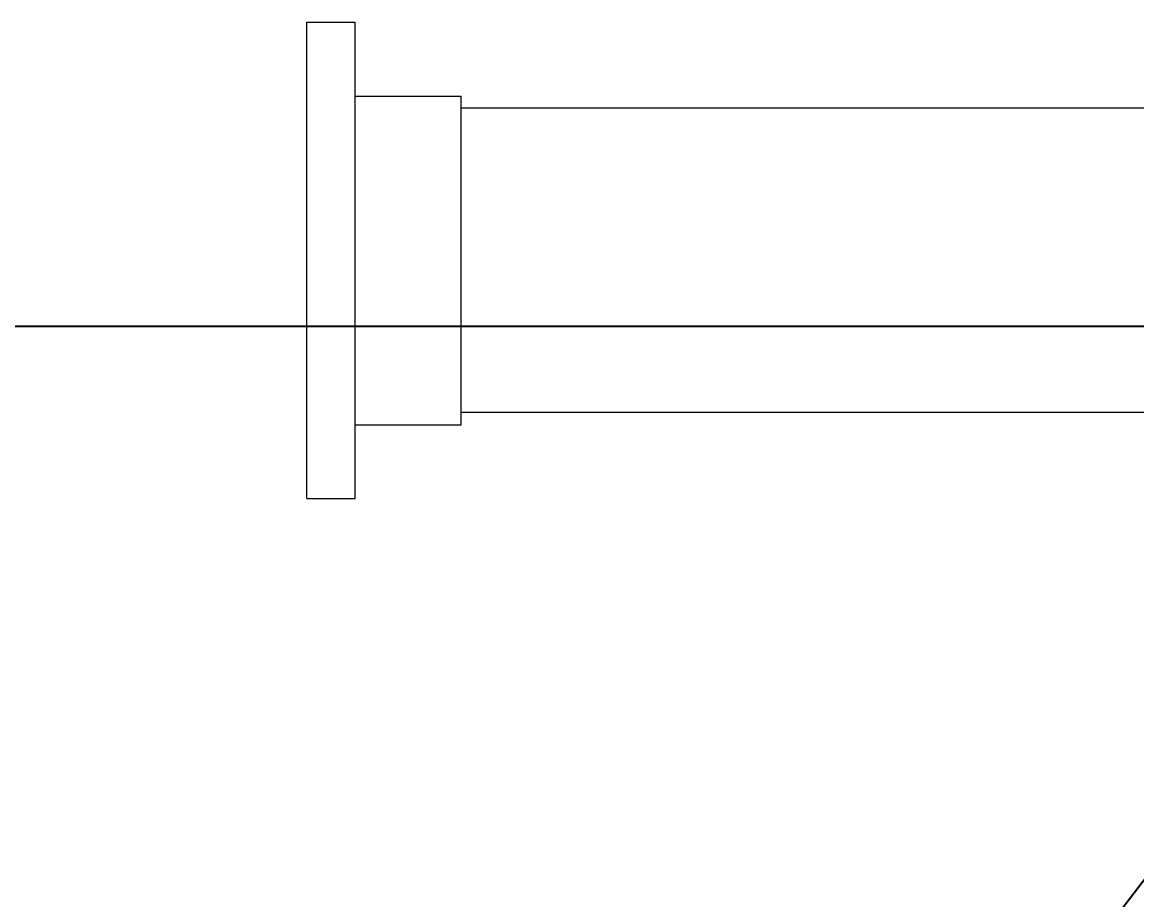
# Model space of a CAD drawing. Header units: inches. Extents: x 17 to 469, y 7 to 301.
# Drawn here: x 302.53 to 334.11, y 116.49 to 141.37 of the extents above; entities that cross this region are included whole.
import ezdxf

# ---------------------------------------------------------------- set-up
doc = ezdxf.new("R2010")
doc.units = ezdxf.units.IN
doc.header["$LTSCALE"] = 14
doc.header["$MEASUREMENT"] = 0
for name, color, linetype, lineweight in [('Dimension (ANSI)', 7, 'Continuous', 25), ('Symbol (ANSI)', 7, 'Continuous', 25), ('Visible (ANSI)', 7, 'Continuous', 50)]:
    doc.layers.add(name, color=color, linetype=linetype, lineweight=lineweight)
doc.styles.add('MEMCOR Medium', font='arial.ttf')
doc.dimstyles.new('Default (ANSI)', dxfattribs={"dimscale": 14, "dimtxt": 0.15, "dimasz": 0.098425, "dimexe": 0.125, "dimexo": 0.0625, "dimgap": 0.031496, "dimtad": 0, "dimtih": 1, "dimtoh": 1, "dimdec": 4, "dimrnd": 1e-08, "dimzin": 3, "dimdsep": 46, "dimlunit": 5, "dimtxsty": 'MEMCOR Medium', "dimcen": 0.09, "dimdle": 0.393701, "dimclrd": 256, "dimclre": 256, "dimclrt": 256, "dimadec": 0, "dimazin": 1, "dimtfac": 0.8, "dimtofl": 0, "dimtmove": 0, "dimatfit": 3, "dimfxl": 1, "dimfrac": 1, "dimtolj": 1, "dimtzin": 4, "dimlwd": -1, "dimlwe": -1, "dimarcsym": 0})
doc.dimstyles.new('Default (ANSI)$7', dxfattribs={"dimscale": 14, "dimtxt": 0.15, "dimasz": 0.098425, "dimexe": 0.125, "dimexo": 0.0625, "dimgap": 0.031496, "dimtad": 0, "dimtih": 1, "dimtoh": 1, "dimdec": 4, "dimrnd": 1e-08, "dimzin": 3, "dimdsep": 46, "dimlunit": 5, "dimtxsty": 'MEMCOR Medium', "dimcen": 0.09, "dimdle": 0.393701, "dimclrd": 256, "dimclre": 256, "dimclrt": 256, "dimadec": 0, "dimazin": 1, "dimtfac": 0.8, "dimtofl": 0, "dimtmove": 0, "dimatfit": 3, "dimfxl": 1, "dimfrac": 1, "dimtolj": 1, "dimtzin": 4, "dimlwd": -1, "dimlwe": -1, "dimarcsym": 0})

# ---------------------------------------------------------------- blocks, each defined once
blk = doc.blocks.new('*D28')
at = {"layer": 'Defpoints', "color": 0, "transparency": 16777216}
for p in [(299.754, 132.744), (359.476, 132.744), (339.816, 40.229)]:
    blk.add_point(p, dxfattribs=at)
at = {"layer": 'Dimension (ANSI)', "transparency": 16777216}
for p, q in [((358.601, 132.744), (298.004, 132.744)), ((299.754, 131.366), (299.754, 93.646)), ((299.754, 41.607), (299.754, 79.328)), ((338.941, 40.229), (298.004, 40.229))]:
    blk.add_line(p, q, dxfattribs=at)
for points in [[(299.524, 131.366), (299.983, 131.366), (299.754, 132.744)], [(299.524, 41.607), (299.983, 41.607), (299.754, 40.229)]]:
    blk.add_solid(points, dxfattribs=at)
at = {"layer": 'Dimension (ANSI)', "transparency": 16777216, "char_height": 2.1, "attachment_point": 5, "style": 'MEMCOR Medium'}
for s, insert in [('\\A1; \\fArial|b0|i0;\\H2.1000;92{\\H0.8x;\\S1#2;} in', (299.754, 88.633)), ('\\A1;[2349.9 mm]{\\P\\fArial|b0|i0;\\H2.1000;SHIPPING HEIGHT\\P\\fArial|b0|i0;\\H2.1000;REF.}', (299.754, 81.474))]:
    blk.add_mtext(s, dxfattribs=dict(at, insert=insert))

msp = doc.modelspace()

# ---------------------------------------------------------------- linework, layer by layer
at = {"layer": 'Visible (ANSI)', "linetype": 'Continuous', "lineweight": 18}
for p, q in [((310.590381, 127.866868), (310.590381, 141.366868)), ((310.590381, 141.366868), (311.965381, 141.366868)), ((311.965381, 127.866868), (311.965381, 141.366868)), ((311.965381, 139.273118), (314.965381, 139.273118)), ((314.965381, 129.960618), (314.965381, 139.273118)), ((337.890631, 138.929368), (314.965381, 138.929368)), ((337.890631, 130.304368), (314.965381, 130.304368)), ((311.965381, 129.960618), (314.965381, 129.960618)), ((310.590381, 127.866868), (311.965381, 127.866868))]:
    msp.add_line(p, q, dxfattribs=at)

# ---------------------------------------------------------------- dimensions: what is measured, and where the dimension line sits
at = {"layer": 'Dimension (ANSI)'}
dim = msp.add_linear_dim(base=(299.753719, 132.744368), p1=(339.816064, 40.229368), p2=(359.475631, 132.744368), angle=90, text=' \\fArial|b0|i0;\\H2.1000;<> in\\X[2349.9 mm]{\\P\\fArial|b0|i0;\\H2.1000;SHIPPING HEIGHT\\P\\fArial|b0|i0;\\H2.1000;REF.}', dimstyle='Default (ANSI)', override={"dimgap": 0.031496, "dimdec": 4, "dimpost": '', "dimtol": 0, "dimlim": 0, "dimtp": 0, "dimtm": 0, "dimtdec": 2, "dimatfit": 1}, dxfattribs=at)
dim.commit()
dim.dimension.update_dxf_attribs({"geometry": '*D28', "text_midpoint": (299.753719, 86.486868), "dimtype": 160})

# ---------------------------------------------------------------- leaders
at = {"layer": 'Symbol (ANSI)', "annotation_type": 0, "has_hookline": 1, "hookline_direction": 1, "text_width": 19.334039}
msp.add_leader([(340.674375, 125.354368), (331.859697, 113.832606), (330.481744, 113.832606)], dimstyle='Default (ANSI)$7', override={"dimtad": 0}, dxfattribs=at)

doc.saveas('drawing.dxf')
